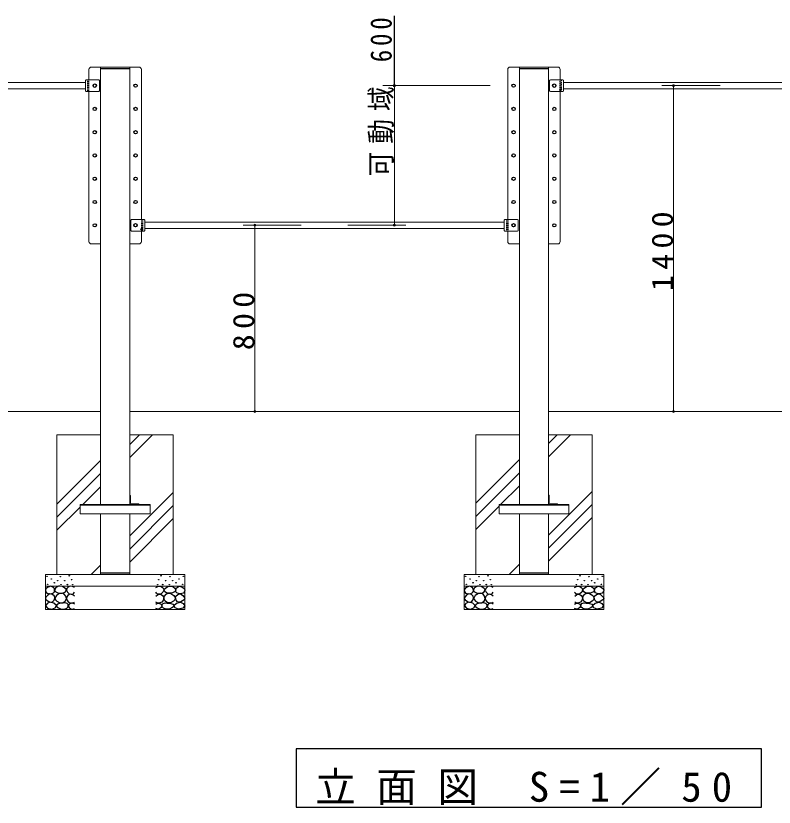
# Model space of a CAD drawing. Units: millimetres at full size, with parts at other scales. Extents: x -19540 to 0, y -2390 to 13350.
# Drawn here: x -12752 to -9492, y 2400 to 5800 of the extents above; entities that cross this region are included whole.
import ezdxf

# ---------------------------------------------------------------- set-up
doc = ezdxf.new("R2010")
doc.units = ezdxf.units.MM
doc.linetypes.add('USER4', pattern=[8, 5, -3])
doc.layers.add('線', color=2, linetype='Continuous', lineweight=25)
doc.layers.add('補助', color=2, linetype='Continuous', lineweight=13)
doc.styles.add('ＭＳ ゴシック', font='')
doc.styles.get('ＭＳ ゴシック').set_extended_font_data('MS Gothic')

# ---------------------------------------------------------------- blocks, each defined once
blk = doc.blocks.new('dimension_origin')
at = {"color": 0, "linetype": 'Continuous', "lineweight": -2}
blk.add_circle((0, 0), 1.25, dxfattribs=at)

msp = doc.modelspace()

# ---------------------------------------------------------------- linework, layer by layer
at = {"layer": '線', "color": 7, "lineweight": 13}
for p, q in [((-12387.5, 5580), (-12427.5, 5580)), ((-12387.5, 4820), (-12387.5, 5580)), ((-12387.5, 5580), (-12387.5, 3700)), ((-12387.5, 5580), (-12262.5, 5580)), ((-12222.5, 5580), (-12262.5, 5580)), ((-12262.5, 5580), (-12262.5, 4820)), ((-12262.5, 5580), (-12262.5, 3700)), ((-10627.5, 5580), (-10587.5, 5580)), ((-10587.5, 5580), (-10587.5, 4820)), ((-10587.5, 5580), (-10587.5, 3700)), ((-10587.5, 5580), (-10462.5, 5580)), ((-10462.5, 5580), (-10422.5, 5580)), ((-10462.5, 4820), (-10462.5, 5580)), ((-10462.5, 5580), (-10462.5, 3700)), ((-12437.5, 5525), (-12437.5, 5570)), ((-12212.5, 5570), (-12212.5, 4925)), ((-10637.5, 5570), (-10637.5, 4925)), ((-10412.5, 5525), (-10412.5, 5570)), ((-12452.5, 5514), (-13997.5, 5514)), ((-12452.5, 5478), (-12452.5, 5522)), ((-12395.5, 5525), (-12449.5, 5525)), ((-12392.5, 5478), (-12392.5, 5522)), ((-10457.5, 5522), (-10457.5, 5478)), ((-10454.5, 5525), (-10400.5, 5525)), ((-10397.5, 5522), (-10397.5, 5478)), ((-8852.5, 5514), (-10397.5, 5514)), ((-12452.5, 5486), (-13997.5, 5486)), ((-12395.5, 5475), (-12449.5, 5475)), ((-12437.5, 4830), (-12437.5, 5475)), ((-10454.5, 5475), (-10400.5, 5475)), ((-10412.5, 4830), (-10412.5, 5475)), ((-8852.5, 5486), (-10397.5, 5486)), ((-12257.5, 4922), (-12257.5, 4878)), ((-12254.5, 4925), (-12200.5, 4925)), ((-12197.5, 4922), (-12197.5, 4878)), ((-10652.5, 4914), (-12197.5, 4914)), ((-10652.5, 4922), (-10652.5, 4878)), ((-10595.5, 4925), (-10649.5, 4925)), ((-10592.5, 4922), (-10592.5, 4878)), ((-12254.5, 4875), (-12200.5, 4875)), ((-12212.5, 4875), (-12212.5, 4830)), ((-10652.5, 4886), (-12197.5, 4886)), ((-10595.5, 4875), (-10649.5, 4875)), ((-10637.5, 4875), (-10637.5, 4830)), ((-12427.5, 4820), (-12387.5, 4820)), ((-12262.5, 4820), (-12222.5, 4820)), ((-10587.5, 4820), (-10627.5, 4820)), ((-10422.5, 4820), (-10462.5, 4820)), ((-14062.5, 4100), (-12387.5, 4100)), ((-12262.5, 4100), (-10587.5, 4100)), ((-10462.5, 4100), (-8787.5, 4100)), ((-12575, 4000), (-12575, 3400)), ((-12575, 4000), (-12387.5, 4000)), ((-12262.5, 4000), (-12075, 4000)), ((-12075, 4000), (-12075, 3400)), ((-10775, 4000), (-10775, 3400)), ((-10775, 4000), (-10587.5, 4000)), ((-10462.5, 4000), (-10275, 4000)), ((-10275, 4000), (-10275, 3400)), ((-12261.5, 3740), (-12262.5, 3740)), ((-12262.5, 3740), (-12262.5, 3700)), ((-10461.5, 3740), (-10462.5, 3740)), ((-10462.5, 3740), (-10462.5, 3700)), ((-12259.5, 3707.5), (-12259.5, 3738)), ((-10459.5, 3707.5), (-10459.5, 3738)), ((-12475, 3700), (-12475, 3660)), ((-12175, 3700), (-12475, 3700)), ((-12262.5, 3700), (-12222.5, 3700)), ((-12224.5, 3703), (-12255, 3703)), ((-12222.5, 3700), (-12222.5, 3701)), ((-12175, 3700), (-12175, 3660)), ((-10675, 3700), (-10675, 3660)), ((-10375, 3700), (-10675, 3700)), ((-10462.5, 3700), (-10422.5, 3700)), ((-10424.5, 3703), (-10455, 3703)), ((-10422.5, 3700), (-10422.5, 3701)), ((-10375, 3700), (-10375, 3660)), ((-12175, 3660), (-12475, 3660)), ((-12387.5, 3660), (-12387.5, 3400)), ((-12262.5, 3660), (-12262.5, 3400)), ((-10375, 3660), (-10675, 3660)), ((-10587.5, 3660), (-10587.5, 3400)), ((-10462.5, 3660), (-10462.5, 3400)), ((-12625, 3400), (-12625, 3250)), ((-12625, 3400), (-12025, 3400)), ((-12262.5, 3400), (-12387.5, 3400)), ((-12025, 3400), (-12025, 3250)), ((-10825, 3400), (-10825, 3250)), ((-10825, 3400), (-10225, 3400)), ((-10462.5, 3400), (-10587.5, 3400)), ((-10225, 3400), (-10225, 3250)), ((-12625, 3350), (-12025, 3350)), ((-10825, 3350), (-10225, 3350)), ((-12625, 3250), (-12025, 3250)), ((-10825, 3250), (-10225, 3250))]:
    msp.add_line(p, q, dxfattribs=at)
at = {"layer": '線'}
for p, q in [((-12387.5, 5574), (-12262.5, 5574)), ((-10587.5, 5574), (-10462.5, 5574)), ((-12175, 3697), (-12475, 3697)), ((-10375, 3697), (-10675, 3697)), ((-12262.5, 3406), (-12387.5, 3406)), ((-10462.5, 3406), (-10587.5, 3406))]:
    msp.add_line(p, q, dxfattribs=at)
at = {"layer": '線', "color": 4, "linetype": 'USER4'}
for p, q in [((-12442.5, 5475), (-12442.5, 5525)), ((-12437.5, 5475), (-12437.5, 5525)), ((-10412.5, 5475), (-10412.5, 5525)), ((-10407.5, 5525), (-10407.5, 5475)), ((-12212.5, 4925), (-12212.5, 4875)), ((-12207.5, 4925), (-12207.5, 4875)), ((-10642.5, 4925), (-10642.5, 4875)), ((-10637.5, 4925), (-10637.5, 4875))]:
    msp.add_line(p, q, dxfattribs=at)
at = {"layer": '線'}
for points in [[(-12602.551, 3349.402), (-12609.014, 3346.862), (-12615.225, 3343.382), (-12621.083, 3339.344), (-12624.731, 3333.877), (-12623.719, 3326.294), (-12618.711, 3319.935), (-12611.845, 3317.345), (-12604.136, 3317.084), (-12596.523, 3317.688), (-12590.194, 3320.252), (-12586.442, 3325.538), (-12585.125, 3331.976), (-12585.973, 3337.181), (-12588.927, 3342.115), (-12595.087, 3346.942)], [(-12563.127, 3349.493), (-12568.032, 3348.876), (-12573.669, 3346.79), (-12581.64, 3341.002), (-12585.292, 3334.086), (-12584.417, 3330.124), (-12580.696, 3325.707), (-12571.205, 3320.934), (-12561.235, 3319.49), (-12553.885, 3319.318), (-12546.369, 3320.842), (-12538.77, 3325.456), (-12535.016, 3331.653), (-12535.986, 3336.306), (-12540.693, 3341.654), (-12551.361, 3347.861)], [(-12086.873, 3349.493), (-12081.968, 3348.876), (-12076.331, 3346.79), (-12068.36, 3341.002), (-12064.708, 3334.086), (-12065.583, 3330.124), (-12069.304, 3325.707), (-12078.795, 3320.934), (-12088.765, 3319.49), (-12096.115, 3319.318), (-12103.631, 3320.842), (-12111.23, 3325.456), (-12114.984, 3331.653), (-12114.014, 3336.306), (-12109.307, 3341.654), (-12098.639, 3347.861)], [(-12047.449, 3349.402), (-12040.986, 3346.862), (-12034.775, 3343.382), (-12028.917, 3339.344), (-12025.269, 3333.877), (-12026.281, 3326.294), (-12031.289, 3319.935), (-12038.155, 3317.345), (-12045.864, 3317.084), (-12053.477, 3317.688), (-12059.806, 3320.252), (-12063.558, 3325.538), (-12064.875, 3331.976), (-12064.027, 3337.181), (-12061.073, 3342.115), (-12054.913, 3346.942)], [(-10802.551, 3349.402), (-10809.014, 3346.862), (-10815.225, 3343.382), (-10821.083, 3339.344), (-10824.731, 3333.877), (-10823.719, 3326.294), (-10818.711, 3319.935), (-10811.845, 3317.345), (-10804.136, 3317.084), (-10796.523, 3317.688), (-10790.194, 3320.252), (-10786.442, 3325.538), (-10785.125, 3331.976), (-10785.973, 3337.181), (-10788.927, 3342.115), (-10795.087, 3346.942)], [(-10763.127, 3349.493), (-10768.032, 3348.876), (-10773.669, 3346.79), (-10781.64, 3341.002), (-10785.292, 3334.086), (-10784.417, 3330.124), (-10780.696, 3325.707), (-10771.205, 3320.934), (-10761.235, 3319.49), (-10753.885, 3319.318), (-10746.369, 3320.842), (-10738.77, 3325.456), (-10735.016, 3331.653), (-10735.986, 3336.306), (-10740.693, 3341.654), (-10751.361, 3347.861)], [(-10286.873, 3349.493), (-10281.968, 3348.876), (-10276.331, 3346.79), (-10268.36, 3341.002), (-10264.708, 3334.086), (-10265.583, 3330.124), (-10269.304, 3325.707), (-10278.795, 3320.934), (-10288.765, 3319.49), (-10296.115, 3319.318), (-10303.631, 3320.842), (-10311.23, 3325.456), (-10314.984, 3331.653), (-10314.014, 3336.306), (-10309.307, 3341.654), (-10298.639, 3347.861)], [(-10247.449, 3349.402), (-10240.986, 3346.862), (-10234.775, 3343.382), (-10228.917, 3339.344), (-10225.269, 3333.877), (-10226.281, 3326.294), (-10231.289, 3319.935), (-10238.155, 3317.345), (-10245.864, 3317.084), (-10253.477, 3317.688), (-10259.806, 3320.252), (-10263.558, 3325.538), (-10264.875, 3331.976), (-10264.027, 3337.181), (-10261.073, 3342.115), (-10254.913, 3346.942)], [(-12605.086, 3316.45), (-12610.415, 3313.657), (-12615.859, 3309.479), (-12622.308, 3302.659), (-12624.731, 3295.855), (-12621.103, 3291.027), (-12614.592, 3286.666), (-12607.954, 3282.379), (-12601.284, 3280.329), (-12593.64, 3282.776), (-12587.343, 3289.201), (-12584.236, 3297.478), (-12585.759, 3305.994), (-12593.917, 3313.245)], [(-12575.831, 3285.163), (-12563.242, 3278.307), (-12549.883, 3277.324), (-12539.599, 3284.778), (-12534.747, 3296.515), (-12537.027, 3307.293), (-12543.936, 3315.436), (-12552.761, 3318.869), (-12563.938, 3317.598), (-12577.692, 3309.543), (-12583.669, 3298.678), (-12581.034, 3291.484)], [(-12074.169, 3285.163), (-12086.758, 3278.307), (-12100.117, 3277.324), (-12110.401, 3284.778), (-12115.253, 3296.515), (-12112.973, 3307.293), (-12106.064, 3315.436), (-12097.239, 3318.869), (-12086.062, 3317.598), (-12072.308, 3309.543), (-12066.331, 3298.678), (-12068.966, 3291.484)], [(-12044.914, 3316.45), (-12039.585, 3313.657), (-12034.141, 3309.479), (-12027.692, 3302.659), (-12025.269, 3295.855), (-12028.897, 3291.027), (-12035.408, 3286.666), (-12042.046, 3282.379), (-12048.716, 3280.329), (-12056.36, 3282.776), (-12062.657, 3289.201), (-12065.764, 3297.478), (-12064.241, 3305.994), (-12056.083, 3313.245)], [(-10805.086, 3316.45), (-10810.415, 3313.657), (-10815.859, 3309.479), (-10822.308, 3302.659), (-10824.731, 3295.855), (-10821.103, 3291.027), (-10814.592, 3286.666), (-10807.954, 3282.379), (-10801.284, 3280.329), (-10793.64, 3282.776), (-10787.343, 3289.201), (-10784.236, 3297.478), (-10785.759, 3305.994), (-10793.917, 3313.245)], [(-10775.831, 3285.163), (-10763.242, 3278.307), (-10749.883, 3277.324), (-10739.599, 3284.778), (-10734.747, 3296.515), (-10737.027, 3307.293), (-10743.936, 3315.436), (-10752.761, 3318.869), (-10763.938, 3317.598), (-10777.692, 3309.543), (-10783.669, 3298.678), (-10781.034, 3291.484)], [(-10274.169, 3285.163), (-10286.758, 3278.307), (-10300.117, 3277.324), (-10310.401, 3284.778), (-10315.253, 3296.515), (-10312.973, 3307.293), (-10306.064, 3315.436), (-10297.239, 3318.869), (-10286.062, 3317.598), (-10272.308, 3309.543), (-10266.331, 3298.678), (-10268.966, 3291.484)], [(-10244.914, 3316.45), (-10239.585, 3313.657), (-10234.141, 3309.479), (-10227.692, 3302.659), (-10225.269, 3295.855), (-10228.897, 3291.027), (-10235.408, 3286.666), (-10242.046, 3282.379), (-10248.716, 3280.329), (-10256.36, 3282.776), (-10262.657, 3289.201), (-10265.764, 3297.478), (-10264.241, 3305.994), (-10256.083, 3313.245)], [(-12605.905, 3280.517), (-12617.225, 3274.498), (-12624.036, 3265.683), (-12615.549, 3254.413), (-12597.114, 3250.299), (-12582.761, 3256.41), (-12577.335, 3266.782), (-12588.117, 3275.89)], [(-12548.802, 3276.373), (-12556.337, 3276.999), (-12564.479, 3275.562), (-12573.406, 3271.504), (-12577.723, 3266.102), (-12575.037, 3261.419), (-12569.074, 3256.912), (-12562.595, 3253.068), (-12555.289, 3250.695), (-12543.44, 3250.928), (-12533.124, 3255.02), (-12528.421, 3259.827), (-12526.367, 3265.561), (-12527.427, 3270.709), (-12531.503, 3275.292), (-12539.901, 3277.832)], [(-12101.198, 3276.373), (-12093.663, 3276.999), (-12085.521, 3275.562), (-12076.594, 3271.504), (-12072.277, 3266.102), (-12074.963, 3261.419), (-12080.926, 3256.912), (-12087.405, 3253.068), (-12094.711, 3250.695), (-12106.56, 3250.928), (-12116.876, 3255.02), (-12121.579, 3259.827), (-12123.633, 3265.561), (-12122.573, 3270.709), (-12118.497, 3275.292), (-12110.099, 3277.832)], [(-12044.095, 3280.517), (-12032.775, 3274.498), (-12025.964, 3265.683), (-12034.451, 3254.413), (-12052.886, 3250.299), (-12067.239, 3256.41), (-12072.665, 3266.782), (-12061.883, 3275.89)], [(-10805.905, 3280.517), (-10817.225, 3274.498), (-10824.036, 3265.683), (-10815.549, 3254.413), (-10797.114, 3250.299), (-10782.761, 3256.41), (-10777.335, 3266.782), (-10788.117, 3275.89)], [(-10748.802, 3276.373), (-10756.337, 3276.999), (-10764.479, 3275.562), (-10773.406, 3271.504), (-10777.723, 3266.102), (-10775.037, 3261.419), (-10769.074, 3256.912), (-10762.595, 3253.068), (-10755.289, 3250.695), (-10743.44, 3250.928), (-10733.124, 3255.02), (-10728.421, 3259.827), (-10726.367, 3265.561), (-10727.427, 3270.709), (-10731.503, 3275.292), (-10739.901, 3277.832)], [(-10301.198, 3276.373), (-10293.663, 3276.999), (-10285.521, 3275.562), (-10276.594, 3271.504), (-10272.277, 3266.102), (-10274.963, 3261.419), (-10280.926, 3256.912), (-10287.405, 3253.068), (-10294.711, 3250.695), (-10306.56, 3250.928), (-10316.876, 3255.02), (-10321.579, 3259.827), (-10323.633, 3265.561), (-10322.573, 3270.709), (-10318.497, 3275.292), (-10310.099, 3277.832)], [(-10244.095, 3280.517), (-10232.775, 3274.498), (-10225.964, 3265.683), (-10234.451, 3254.413), (-10252.886, 3250.299), (-10267.239, 3256.41), (-10272.665, 3266.782), (-10261.883, 3275.89)]]:
    msp.add_lwpolyline(points, close=True, dxfattribs=at)
for points in [[(-12500, 3343.299), (-12508.427, 3348.154), (-12517.11, 3349.636), (-12522.729, 3347.948), (-12527.883, 3344.249), (-12532.355, 3338.941), (-12534.22, 3332.209), (-12530.552, 3323.439), (-12522.496, 3317), (-12514.197, 3314.621), (-12506.971, 3315.733), (-12502.921, 3319.109), (-12500, 3323.654)], [(-12150, 3343.299), (-12141.573, 3348.154), (-12132.89, 3349.636), (-12127.271, 3347.948), (-12122.117, 3344.249), (-12117.645, 3338.941), (-12115.78, 3332.209), (-12119.448, 3323.439), (-12127.504, 3317), (-12135.803, 3314.621), (-12143.029, 3315.733), (-12147.079, 3319.109), (-12150, 3323.654)], [(-10700, 3343.299), (-10708.427, 3348.154), (-10717.11, 3349.636), (-10722.729, 3347.948), (-10727.883, 3344.249), (-10732.355, 3338.941), (-10734.22, 3332.209), (-10730.552, 3323.439), (-10722.496, 3317), (-10714.197, 3314.621), (-10706.971, 3315.733), (-10702.921, 3319.109), (-10700, 3323.654)], [(-10350, 3343.299), (-10341.573, 3348.154), (-10332.89, 3349.636), (-10327.271, 3347.948), (-10322.117, 3344.249), (-10317.645, 3338.941), (-10315.78, 3332.209), (-10319.448, 3323.439), (-10327.504, 3317), (-10335.803, 3314.621), (-10343.029, 3315.733), (-10347.079, 3319.109), (-10350, 3323.654)], [(-12500.317, 3307.178), (-12507.457, 3312.64), (-12515.526, 3315.099), (-12522.231, 3313.875), (-12528.199, 3310.03), (-12532.592, 3304.249), (-12534.22, 3297.039), (-12531.556, 3288.431), (-12525.348, 3281.513), (-12517.709, 3277.642), (-12510.139, 3276.761), (-12504.985, 3278.2), (-12500.317, 3280.88)], [(-12149.683, 3307.178), (-12142.543, 3312.64), (-12134.474, 3315.099), (-12127.769, 3313.875), (-12121.801, 3310.03), (-12117.408, 3304.249), (-12115.78, 3297.039), (-12118.444, 3288.431), (-12124.652, 3281.513), (-12132.291, 3277.642), (-12139.861, 3276.761), (-12145.015, 3278.2), (-12149.683, 3280.88)], [(-10700.317, 3307.178), (-10707.457, 3312.64), (-10715.526, 3315.099), (-10722.231, 3313.875), (-10728.199, 3310.03), (-10732.592, 3304.249), (-10734.22, 3297.039), (-10731.556, 3288.431), (-10725.348, 3281.513), (-10717.709, 3277.642), (-10710.139, 3276.761), (-10704.985, 3278.2), (-10700.317, 3280.88)], [(-10349.683, 3307.178), (-10342.543, 3312.64), (-10334.474, 3315.099), (-10327.769, 3313.875), (-10321.801, 3310.03), (-10317.408, 3304.249), (-10315.78, 3297.039), (-10318.444, 3288.431), (-10324.652, 3281.513), (-10332.291, 3277.642), (-10339.861, 3276.761), (-10345.015, 3278.2), (-10349.683, 3280.88)], [(-12500, 3272.642), (-12506.018, 3275.96), (-12513.308, 3276.761), (-12522.024, 3272.427), (-12526.298, 3265.671), (-12525.686, 3262.001), (-12522.813, 3257.75), (-12515.651, 3252.278), (-12508.238, 3250.462), (-12503.942, 3251.514), (-12500, 3253.631)], [(-12150, 3272.642), (-12143.982, 3275.96), (-12136.692, 3276.761), (-12127.976, 3272.427), (-12123.702, 3265.671), (-12124.314, 3262.001), (-12127.187, 3257.75), (-12134.349, 3252.278), (-12141.762, 3250.462), (-12146.058, 3251.514), (-12150, 3253.631)], [(-10700, 3272.642), (-10706.018, 3275.96), (-10713.308, 3276.761), (-10722.024, 3272.427), (-10726.298, 3265.671), (-10725.686, 3262.001), (-10722.813, 3257.75), (-10715.651, 3252.278), (-10708.238, 3250.462), (-10703.942, 3251.514), (-10700, 3253.631)], [(-10350, 3272.642), (-10343.982, 3275.96), (-10336.692, 3276.761), (-10327.976, 3272.427), (-10323.702, 3265.671), (-10324.314, 3262.001), (-10327.187, 3257.75), (-10334.349, 3252.278), (-10341.762, 3250.462), (-10346.058, 3251.514), (-10350, 3253.631)]]:
    msp.add_lwpolyline(points, dxfattribs=at)
for centre, radius in [((-12412.5, 5500), 7.25), ((-12237.5, 5500), 7), ((-10612.5, 5500), 7), ((-10437.5, 5500), 7.25), ((-10410.5, 5483), 3.5), ((-12412.5, 5400), 7), ((-12237.5, 5400), 7), ((-10612.5, 5400), 7), ((-10437.5, 5400), 7), ((-12412.5, 5300), 7), ((-12237.5, 5300), 7), ((-10612.5, 5300), 7), ((-10437.5, 5300), 7), ((-12412.5, 5200), 7), ((-12237.5, 5200), 7), ((-10612.5, 5200), 7), ((-10437.5, 5200), 7), ((-12412.5, 5100), 7), ((-12237.5, 5100), 7), ((-10612.5, 5100), 7), ((-10437.5, 5100), 7), ((-12412.5, 5000), 7), ((-12237.5, 5000), 7), ((-10612.5, 5000), 7), ((-10437.5, 5000), 7), ((-12412.5, 4900), 7), ((-12237.5, 4900), 7.25), ((-10612.5, 4900), 7.25), ((-10437.5, 4900), 7), ((-12210.5, 4883), 3.5), ((-12618.394, 3392.177), 1), ((-12599.383, 3380.77), 1), ((-12572.451, 3373.483), 1), ((-12561.044, 3389.959), 1), ((-12541.504, 3373.549), 1), ((-12522.583, 3394.091), 1), ((-12512.582, 3377.063), 1), ((-12137.418, 3377.063), 1), ((-12127.417, 3394.091), 1), ((-12108.496, 3373.549), 1), ((-12088.956, 3389.959), 1), ((-12077.549, 3373.483), 1), ((-12050.617, 3380.77), 1), ((-12031.606, 3392.177), 1), ((-10818.394, 3392.177), 1), ((-10799.383, 3380.77), 1), ((-10772.451, 3373.483), 1), ((-10761.044, 3389.959), 1), ((-10741.504, 3373.549), 1), ((-10722.583, 3394.091), 1), ((-10712.582, 3377.063), 1), ((-10337.418, 3377.063), 1), ((-10327.417, 3394.091), 1), ((-10308.496, 3373.549), 1), ((-10288.956, 3389.959), 1), ((-10277.549, 3373.483), 1), ((-10250.617, 3380.77), 1), ((-10231.606, 3392.177), 1), ((-12615.225, 3357.323), 1), ((-12586.392, 3363.977), 1), ((-12557.559, 3356.373), 1), ((-12529.881, 3356.521), 1), ((-12507.717, 3355.98), 1), ((-12142.283, 3355.98), 1), ((-12120.119, 3356.521), 1), ((-12092.441, 3356.373), 1), ((-12063.608, 3363.977), 1), ((-12034.775, 3357.323), 1), ((-10815.225, 3357.323), 1), ((-10786.392, 3363.977), 1), ((-10757.559, 3356.373), 1), ((-10729.881, 3356.521), 1), ((-10707.717, 3355.98), 1), ((-10342.283, 3355.98), 1), ((-10320.119, 3356.521), 1), ((-10292.441, 3356.373), 1), ((-10263.608, 3363.977), 1), ((-10234.775, 3357.323), 1)]:
    msp.add_circle(centre, radius, dxfattribs=at)
at = {"layer": '線', "color": 7, "lineweight": 13}
for centre, radius in [((-12412.5, 5500), 6.25), ((-10437.5, 5500), 6.25), ((-10410.5, 5483), 2.5), ((-12237.5, 4900), 6.25), ((-10612.5, 4900), 6.25), ((-12210.5, 4883), 2.5)]:
    msp.add_circle(centre, radius, dxfattribs=at)
for centre, radius, start, end in [((-12427.5, 5570), 10, 90, 180), ((-12222.5, 5570), 10, 0, 90), ((-10627.5, 5570), 10, 90, 180), ((-10422.5, 5570), 10, 0, 90), ((-12449.5, 5522), 3, 90, 180), ((-12395.5, 5522), 3, 0, 90), ((-10454.5, 5522), 3, 90, 180), ((-10400.5, 5522), 3, 0, 90), ((-12449.5, 5478), 3, 180, 270), ((-12395.5, 5478), 3, 270, 0), ((-10454.5, 5478), 3, 180, 270), ((-10400.5, 5478), 3, 270, 0), ((-12254.5, 4922), 3, 90, 180), ((-12200.5, 4922), 3, 0, 90), ((-10649.5, 4922), 3, 90, 180), ((-10595.5, 4922), 3, 0, 90), ((-12254.5, 4878), 3, 180, 270), ((-12200.5, 4878), 3, 270, 0), ((-10649.5, 4878), 3, 180, 270), ((-10595.5, 4878), 3, 270, 0), ((-12427.5, 4830), 10, 180, 270), ((-12222.5, 4830), 10, 270, 0), ((-10627.5, 4830), 10, 180, 270), ((-10422.5, 4830), 10, 270, 0), ((-12261.5, 3738), 2, 0, 90), ((-10461.5, 3738), 2, 0, 90), ((-12255, 3707.5), 4.5, 180, 270), ((-10455, 3707.5), 4.5, 180, 270), ((-12224.5, 3701), 2, 0, 90), ((-10424.5, 3701), 2, 0, 90)]:
    msp.add_arc(centre, radius, start, end, dxfattribs=at)
at = {"layer": '補助', "lineweight": 25}
msp.add_line((-11125, 5500), (-11125, 5800), dxfattribs=at)
at = {"layer": '補助'}
for p, q in [((-10712.5, 5500), (-11175, 5500)), ((-11125, 5500), (-11125, 4900)), ((-9725, 5500), (-9975, 5500)), ((-9925, 4100), (-9925, 5500)), ((-11525, 4900), (-11775, 4900)), ((-11725, 4100), (-11725, 4900)), ((-11325, 4900), (-11075, 4900)), ((-11525, 4100), (-11775, 4100)), ((-9725, 4100), (-9975, 4100)), ((-12262.5, 3901.961), (-12164.461, 4000)), ((-12262.5, 3958.088), (-12220.588, 4000)), ((-10462.5, 3905.91), (-10368.41, 4000)), ((-10462.5, 3962.036), (-10424.536, 4000)), ((-12575, 3701.714), (-12387.5, 3889.214)), ((-10775, 3705.663), (-10587.5, 3893.163)), ((-12575, 3645.588), (-12387.5, 3833.088)), ((-10775, 3649.536), (-10587.5, 3837.036)), ((-12464.461, 3700), (-12387.5, 3776.961)), ((-10668.41, 3700), (-10587.5, 3780.91)), ((-12262.5, 3565.201), (-12075, 3752.701)), ((-10462.5, 3569.15), (-10275, 3756.65)), ((-12575, 3589.461), (-12475, 3689.461)), ((-12262.5, 3509.075), (-12075, 3696.575)), ((-10775, 3593.41), (-10675, 3693.41)), ((-10462.5, 3513.024), (-10275, 3700.524)), ((-12262.5, 3452.948), (-12075, 3640.448)), ((-10462.5, 3456.897), (-10275, 3644.397)), ((-12427.701, 3400), (-12387.5, 3440.201)), ((-10631.65, 3400), (-10587.5, 3444.15))]:
    msp.add_line(p, q, dxfattribs=at)
at = {"layer": '補助', "lineweight": 25}
msp.add_lwpolyline([(-11547.496, 2650), (-11547.496, 2400), (-9547.496, 2400), (-9547.496, 2650)], close=True, dxfattribs=at)

# ---------------------------------------------------------------- block references
at = {"layer": '補助', "xscale": 3.33, "yscale": 3.33}
for p, rotation in [((-11125, 5500), 270), ((-9925, 5500), 270), ((-11725, 4900), 270), ((-11125, 4900), 90), ((-11725, 4100), 90), ((-9925, 4100), 90)]:
    msp.add_blockref('dimension_origin', p, dxfattribs=dict(at, rotation=rotation))

# ---------------------------------------------------------------- texts
at = {"layer": '補助', "char_height": 91.64, "attachment_point": 8, "rotation": 90, "style": 'ＭＳ ゴシック'}
for s, insert in [('\\T1.32;\\W0.85;可動域\\~600', (-11126, 5460.315)), ('\\T1.33;\\W1.1;1400', (-9926, 4800)), ('\\T1.33;\\W1.1;800', (-11726, 4500))]:
    msp.add_mtext(s, dxfattribs=dict(at, insert=insert))
at = {"layer": '補助', "insert": (-10547.496, 2408.333), "char_height": 128.3, "attachment_point": 8, "style": 'ＭＳ ゴシック'}
msp.add_mtext('\\T1.5;立面図\\~S=1／50', dxfattribs=at)

doc.saveas('drawing.dxf')
